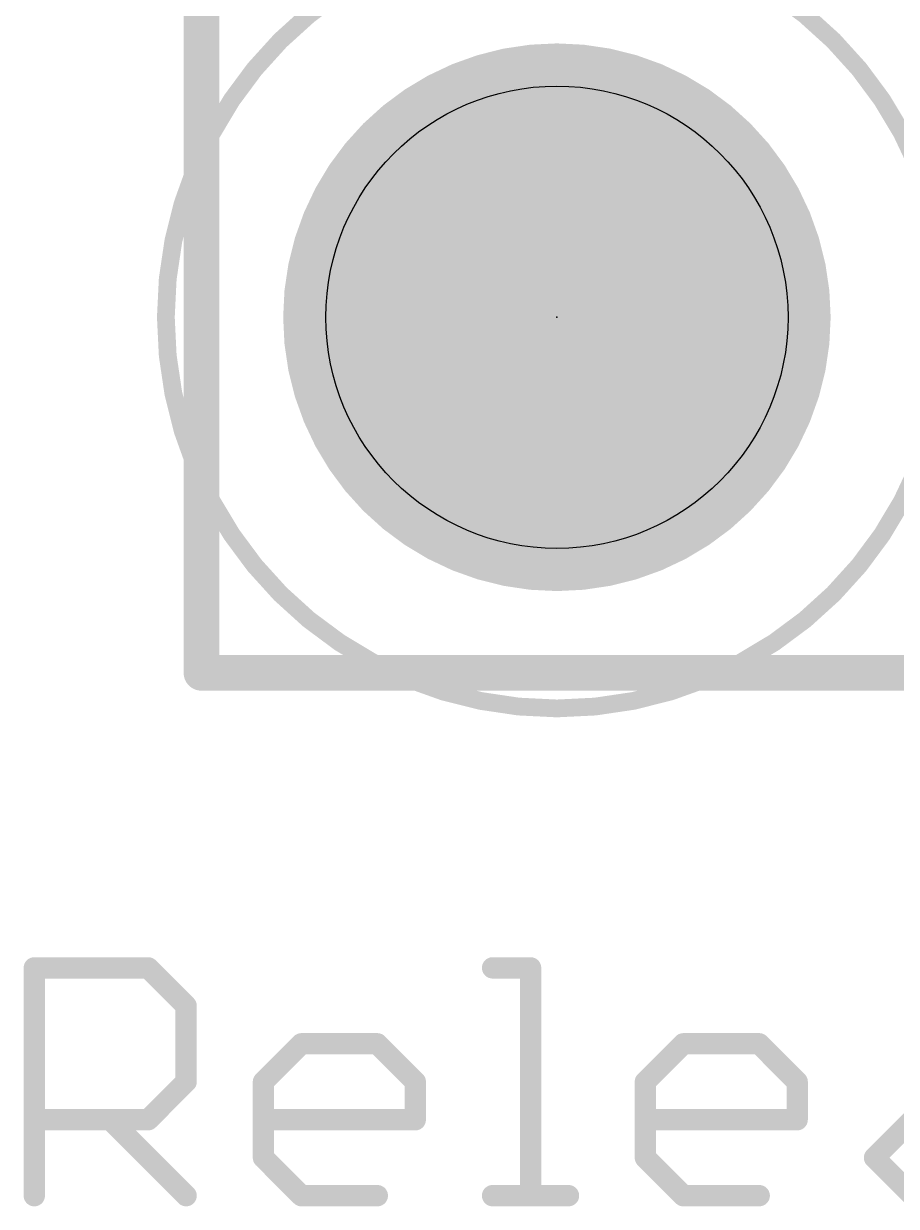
# Model space of a CAD drawing. Extents: x -1 to 106, y -9 to 10.
# Drawn here: x -1.27 to 4.97, y -3.81 to 4.64 of the extents above; entities that cross this region are included whole.
import ezdxf

# ---------------------------------------------------------------- set-up
doc = ezdxf.new("R2010")
doc.units = 0
for name, color, linetype in [('1', 12, 'CONTINUOUS'), ('16', 132, 'CONTINUOUS'), ('20', 53, 'CONTINUOUS'), ('23', 53, 'CONTINUOUS'), ('27', 253, 'CONTINUOUS'), ('29', 253, 'CONTINUOUS'), ('30', 253, 'CONTINUOUS'), ('39', 12, 'CONTINUOUS'), ('41', 12, 'CONTINUOUS'), ('42', 132, 'CONTINUOUS')]:
    doc.layers.add(name, color=color, linetype=linetype)

msp = doc.modelspace()

# ---------------------------------------------------------------- linework, layer by layer
at = {"layer": '1', "const_width": 0.2032}
for points in [[(0, 0), (0, 10.16)], [(20.32, 0), (0, 0)]]:
    msp.add_lwpolyline(points, dxfattribs=at)
at = {"layer": '1', "const_width": 0.1016}
for points in [[(0, 0.0508, 1), (0, -0.0508)], [(-0.0508, 0, 1), (0.0508, 0)]]:
    msp.add_lwpolyline(points, format="xyb", dxfattribs=at)
at = {"layer": '16', "const_width": 0.254}
for points in [[(0, 0), (0, 10.16)], [(20.32, 0), (0, 0)]]:
    msp.add_lwpolyline(points, dxfattribs=at)
at = {"layer": '16', "const_width": 0.127}
for points in [[(0, 0.0635, 1), (0, -0.0635)], [(-0.0635, 0, 1), (0.0635, 0)]]:
    msp.add_lwpolyline(points, format="xyb", dxfattribs=at)
at = {"layer": '20', "const_width": 0.2032}
for points in [[(0, 0), (0, 10.16)], [(20.32, 0), (0, 0)]]:
    msp.add_lwpolyline(points, dxfattribs=at)
at = {"layer": '20', "const_width": 0.1016}
for points in [[(0, 0.0508, 1), (0, -0.0508)], [(-0.0508, 0, 1), (0.0508, 0)]]:
    msp.add_lwpolyline(points, format="xyb", dxfattribs=at)
at = {"layer": '20'}
msp.add_circle((2.54, 2.54), 1.651, dxfattribs=at)
at = {"layer": '23'}
msp.add_point((2.54, 2.54), dxfattribs=at)
at = {"layer": '27', "const_width": 0.1524}
for points in [[(-1.1938, -3.7338), (-1.1938, -2.1068)], [(-1.1938, -2.1068), (-0.3803, -2.1068)], [(-0.3803, -2.1068), (-0.1091, -2.378)], [(2.0805, -2.1068), (2.3517, -2.1068)], [(2.3517, -2.1068), (2.3517, -3.7338)], [(-0.1091, -2.378), (-0.1091, -2.9203)], [(0.4434, -2.9203), (0.7145, -2.6491)], [(0.7145, -2.6491), (1.2569, -2.6491)], [(1.2569, -2.6491), (1.528, -2.9203)], [(3.172, -2.9203), (3.4431, -2.6491)], [(3.4431, -2.6491), (3.9854, -2.6491)], [(3.9854, -2.6491), (4.2566, -2.9203)], [(-0.1091, -2.9203), (-0.3803, -3.1915)], [(0.4434, -3.4626), (0.4434, -2.9203)], [(1.528, -2.9203), (1.528, -3.1915)], [(3.172, -3.4626), (3.172, -2.9203)], [(4.2566, -2.9203), (4.2566, -3.1915)], [(-0.3803, -3.1915), (-1.1938, -3.1915)], [(-0.6515, -3.1915), (-0.1091, -3.7338)], [(1.528, -3.1915), (0.4434, -3.1915)], [(4.2566, -3.1915), (3.172, -3.1915)], [(4.8091, -3.4626), (5.0803, -3.1915)], [(0.7145, -3.7338), (0.4434, -3.4626)], [(3.4431, -3.7338), (3.172, -3.4626)], [(5.0803, -3.7338), (4.8091, -3.4626)], [(1.2569, -3.7338), (0.7145, -3.7338)], [(2.0805, -3.7338), (2.6228, -3.7338)], [(3.9854, -3.7338), (3.4431, -3.7338)]]:
    msp.add_lwpolyline(points, dxfattribs=at)
at = {"layer": '27', "const_width": 0.0762}
for points in [[(-1.1557, -2.1068, 1), (-1.2319, -2.1068)], [(-1.1938, -2.0687, 1), (-1.1938, -2.1449)], [(-0.3534, -2.0799, 1), (-0.4072, -2.1338)], [(-0.3803, -2.1449, 1), (-0.3803, -2.0687)], [(2.0805, -2.0687, 1), (2.0805, -2.1449)], [(2.3898, -2.1068, 1), (2.3136, -2.1068)], [(2.3517, -2.1449, 1), (2.3517, -2.0687)], [(-0.071, -2.378, 1), (-0.1472, -2.378)], [(-0.1361, -2.4049, 1), (-0.0822, -2.351)], [(0.7145, -2.611, 1), (0.7145, -2.6872)], [(0.7415, -2.6761, 1), (0.6876, -2.6222)], [(1.2838, -2.6222, 1), (1.2299, -2.6761)], [(1.2569, -2.6872, 1), (1.2569, -2.611)], [(3.4431, -2.611, 1), (3.4431, -2.6872)], [(3.4701, -2.6761, 1), (3.4162, -2.6222)], [(4.0124, -2.6222, 1), (3.9585, -2.6761)], [(3.9854, -2.6872, 1), (3.9854, -2.611)], [(-0.0822, -2.9472, 1), (-0.1361, -2.8934)], [(0.4815, -2.9203, 1), (0.4053, -2.9203)], [(0.4164, -2.8934, 1), (0.4703, -2.9472)], [(1.5661, -2.9203, 1), (1.4899, -2.9203)], [(1.5011, -2.9472, 1), (1.555, -2.8934)], [(3.2101, -2.9203, 1), (3.1339, -2.9203)], [(3.145, -2.8934, 1), (3.1989, -2.9472)], [(4.2947, -2.9203, 1), (4.2185, -2.9203)], [(4.2297, -2.9472, 1), (4.2836, -2.8934)], [(-0.1472, -2.9203, 1), (-0.071, -2.9203)], [(-1.1938, -3.1534, 1), (-1.1938, -3.2296)], [(-0.6245, -3.1645, 1), (-0.6784, -3.2184)], [(-0.3803, -3.2296, 1), (-0.3803, -3.1534)], [(0.4434, -3.1534, 1), (0.4434, -3.2296)], [(1.528, -3.2296, 1), (1.528, -3.1534)], [(3.172, -3.1534, 1), (3.172, -3.2296)], [(4.2566, -3.2296, 1), (4.2566, -3.1534)], [(-0.4072, -3.1645, 1), (-0.3534, -3.2184)], [(1.4899, -3.1915, 1), (1.5661, -3.1915)], [(4.2185, -3.1915, 1), (4.2947, -3.1915)], [(0.4703, -3.4357, 1), (0.4164, -3.4896)], [(0.4053, -3.4626, 1), (0.4815, -3.4626)], [(3.1989, -3.4357, 1), (3.145, -3.4896)], [(3.1339, -3.4626, 1), (3.2101, -3.4626)], [(4.836, -3.4357, 1), (4.7822, -3.4896)], [(4.7822, -3.4357, 1), (4.836, -3.4896)], [(-1.2319, -3.7338, 1), (-1.1557, -3.7338)], [(-0.1361, -3.7607, 1), (-0.0822, -3.7069)], [(0.7145, -3.6957, 1), (0.7145, -3.7719)], [(0.6876, -3.7607, 1), (0.7415, -3.7069)], [(1.2569, -3.7719, 1), (1.2569, -3.6957)], [(2.0805, -3.6957, 1), (2.0805, -3.7719)], [(2.3136, -3.7338, 1), (2.3898, -3.7338)], [(2.6228, -3.7719, 1), (2.6228, -3.6957)], [(3.4431, -3.6957, 1), (3.4431, -3.7719)], [(3.4162, -3.7607, 1), (3.4701, -3.7069)], [(3.9854, -3.7719, 1), (3.9854, -3.6957)]]:
    msp.add_lwpolyline(points, format="xyb", dxfattribs=at)
at = {"layer": '29', "const_width": 1.7526}
msp.add_lwpolyline([(2.54, 1.6637, 1), (2.54, 3.4163, 1), (2.54, 1.6637)], format="xyb", dxfattribs=at)
at = {"layer": '30', "const_width": 1.7526}
msp.add_lwpolyline([(2.54, 1.6637, 1), (2.54, 3.4163, 1), (2.54, 1.6637)], format="xyb", dxfattribs=at)
at = {"layer": '39', "const_width": 0.127}
msp.add_lwpolyline([(2.54, -0.254, 1), (2.54, 5.334, 1), (2.54, -0.254)], format="xyb", dxfattribs=at)
at = {"layer": '41'}
for points, const_width in [([(2.54, 4.3942, 1), (2.54, 0.6858)], 0.2032), ([(2.54, 0.6858, 1), (2.54, 4.3942)], 0.2032), ([(2.54, 4.445, 1), (2.54, 4.3434)], 0.1016), ([(2.54, 4.3434, 1), (2.54, 4.445)], 0.1016), ([(2.54, 0.7366, 1), (2.54, 0.635)], 0.1016), ([(2.54, 0.635, 1), (2.54, 0.7366)], 0.1016)]:
    msp.add_lwpolyline(points, format="xyb", dxfattribs=dict(at, const_width=const_width))
at = {"layer": '42'}
for points, const_width in [([(2.54, 4.3942, 1), (2.54, 0.6858)], 0.2032), ([(2.54, 0.6858, 1), (2.54, 4.3942)], 0.2032), ([(2.54, 4.445, 1), (2.54, 4.3434)], 0.1016), ([(2.54, 4.3434, 1), (2.54, 4.445)], 0.1016), ([(2.54, 0.7366, 1), (2.54, 0.635)], 0.1016), ([(2.54, 0.635, 1), (2.54, 0.7366)], 0.1016)]:
    msp.add_lwpolyline(points, format="xyb", dxfattribs=dict(at, const_width=const_width))

doc.saveas('drawing.dxf')
